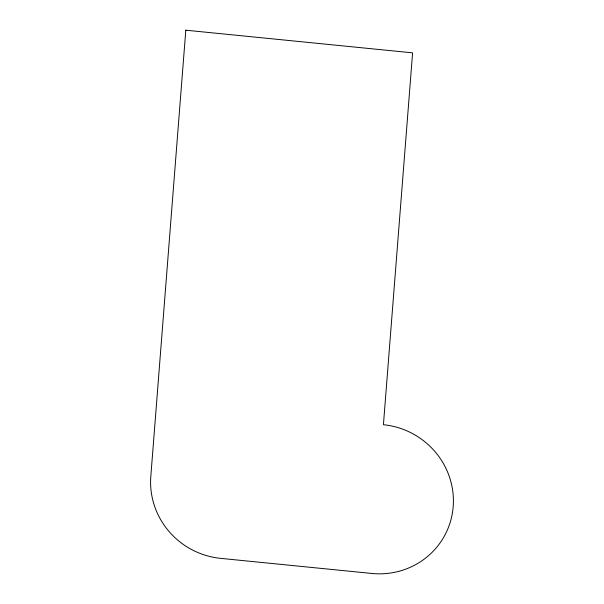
<?xml version="1.0" encoding="UTF-8"?>
<svg xmlns="http://www.w3.org/2000/svg" width="604" height="604" viewBox="0 0 604 604"><rect width="100%" height="100%" fill="white"/><g stroke="black" fill="none" stroke-linecap="round" stroke-linejoin="round"><path stroke-width="0.91" d="M185.805 30.2L150.811 476.428A76.338 74.224 29.8 0 0 220.573 558.353L371.762 573.453A76.338 74.224 29.8 0 0 453.189 506.628A76.338 74.224 29.8 0 0 383.427 424.71L412.6 52.85L185.805 30.2"/></g></svg>
